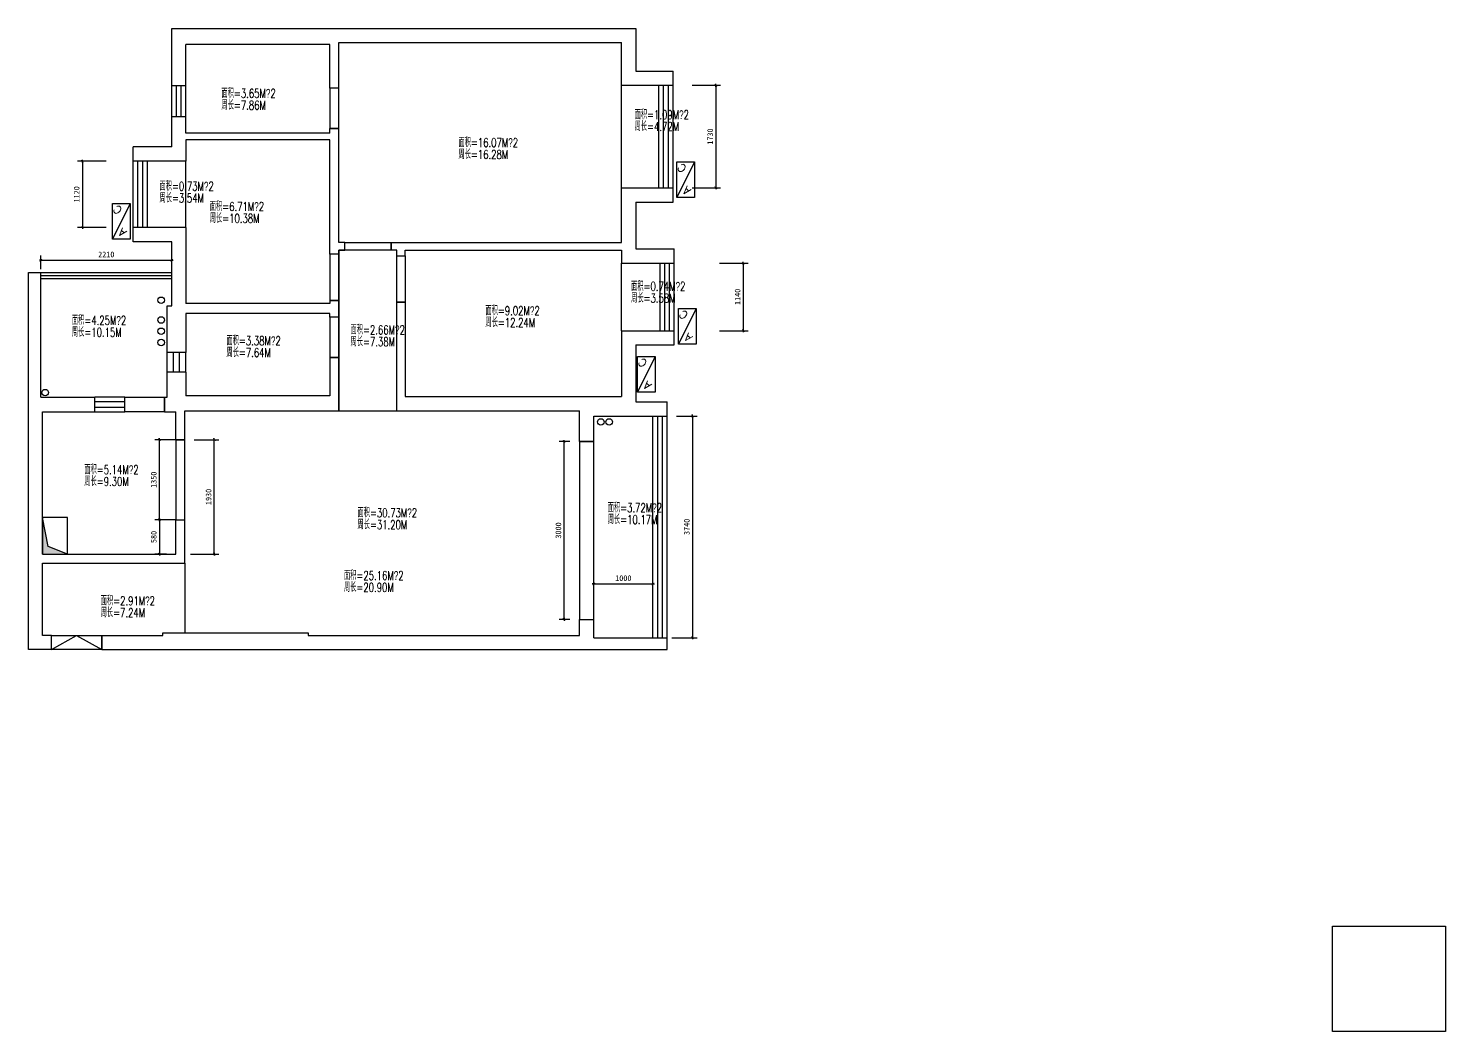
# Model space of a CAD drawing. Header units: millimetres. Extents: x -113526 to 211532, y -79714 to 28306.
# Drawn here: x 95455 to 119371, y -37755 to -20830 of the extents above; entities that cross this region are included whole.
import ezdxf
from ezdxf.enums import TextEntityAlignment as Align

# ---------------------------------------------------------------- set-up
doc = ezdxf.new("R2010")
doc.units = ezdxf.units.MM
doc.header["$PDMODE"] = 35
doc.layers.add('AP_文字', color=127, linetype='Continuous')
doc.styles.add('$LongfinSYS', font='ROMANS.shx', dxfattribs={"width": 0.7, "bigfont": 'gbcbig.shx'})
doc.styles.get("Standard").update_dxf_attribs({"font": 'txt', "bigfont": 'gbcbig.shx'})
doc.styles.add('标准', font='simhei.ttf')
doc.dimstyles.new('A3 HBA_80', dxfattribs={"dimscale": 80, "dimtxt": 2, "dimasz": 0.03, "dimexe": 2, "dimexo": 2.5, "dimgap": 0.6, "dimtad": 1, "dimdec": 0, "dimzin": 0, "dimdsep": 46, "dimtxsty": '标准', "dimblk": 'HBA_DIMENSION_TICK', "dimcen": 0, "dimclrd": 1, "dimclre": 1, "dimclrt": 2, "dimadec": 0, "dimazin": 0, "dimtfac": 1, "dimtdec": 0, "dimtix": 1, "dimtmove": 2, "dimatfit": 3, "dimldrblk": 'DOT', "dimfxl": 1, "dimtvp": 1, "dimtolj": 1, "dimtzin": 0, "dimarcsym": 0})

# ---------------------------------------------------------------- blocks, each defined once
blk = doc.blocks.new('sadffgdj')
at = {"color": 250, "linetype": 'Continuous'}
for p, q in [((108091, -7757), (108692, -7757)), ((108091, -8057), (108091, -7757)), ((108692, -7757), (108692, -8057)), ((108692, -8057), (108091, -8057))]:
    blk.add_line(p, q, dxfattribs=at)
at = {"color": 250, "linetype": 'ByBlock'}
blk.add_line((108692, -8057), (108091, -7757), dxfattribs=at)
at = {"color": 250, "linetype": 'Continuous'}
for s, p in [('A', (108220, -8005)), ('C', (108598, -7933))]:
    blk.add_text(s, height=136, rotation=48.9322, dxfattribs=at).set_placement(p)
blk = doc.blocks.new('HBA_DIMENSION_TICK')
at = {"color": 0, "linetype": 'ByBlock'}
for p, q in [((-10, 0), (0, 0)), ((0, 0), (10, 0))]:
    blk.add_line(p, q, dxfattribs=at)
at = {"color": 50, "linetype": 'ByBlock'}
blk.add_solid([(-10, -7), (-7, -10), (7, 10), (10, 7)], dxfattribs=at)
blk = doc.blocks.new('*D278')
at = {"color": 157, "lineweight": -2, "transparency": 16777216}
for p, q in [((104595, -27800), (104415, -27800)), ((104495, -30798), (104495, -27803)), ((104595, -30800), (104415, -30800))]:
    blk.add_line(p, q, dxfattribs=at)
at = {"layer": 'Defpoints', "color": 0, "transparency": 16777216}
for p in [(104495, -27800), (104755, -27800), (104755, -30800)]:
    blk.add_point(p, dxfattribs=at)
at = {"color": 157, "lineweight": -2, "transparency": 16777216, "xscale": 2.4, "yscale": 2.4, "zscale": 2.4}
for p, rotation in [((104495, -27800), 90), ((104495, -30800), 270)]:
    blk.add_blockref('HBA_DIMENSION_TICK', p, dxfattribs=dict(at, rotation=rotation))
at = {"color": 2, "transparency": 16777216, "insert": (104399, -29300), "char_height": 96, "attachment_point": 5, "rotation": 90, "style": '标准'}
blk.add_mtext('\\A1;3000', dxfattribs=at)
blk = doc.blocks.new('_Dot')
at = {"color": 0, "linetype": 'ByBlock', "lineweight": -2}
blk.add_line((-0.5, 0), (-1, 0), dxfattribs=at)
at = {"color": 0, "linetype": 'ByBlock', "const_width": 0.5}
blk.add_lwpolyline([(-0.25, 0, 1), (0.25, 0, 1)], format="xyb", close=True, dxfattribs=at)
blk = doc.blocks.new('*D279')
at = {"color": 157, "lineweight": -2, "transparency": 16777216}
for p, q in [((106395, -27370), (106742, -27370)), ((106662, -27373), (106662, -31108)), ((106315, -31110), (106742, -31110))]:
    blk.add_line(p, q, dxfattribs=at)
at = {"layer": 'Defpoints', "color": 0, "transparency": 16777216}
for p in [(106235, -27370), (106155, -31110), (106662, -31110)]:
    blk.add_point(p, dxfattribs=at)
at = {"color": 157, "lineweight": -2, "transparency": 16777216, "xscale": 2.4, "yscale": 2.4, "zscale": 2.4}
for p, rotation in [((106662, -27370), 90), ((106662, -31110), 270)]:
    blk.add_blockref('HBA_DIMENSION_TICK', p, dxfattribs=dict(at, rotation=rotation))
at = {"color": 2, "transparency": 16777216, "insert": (106566, -29240), "char_height": 96, "attachment_point": 5, "rotation": 90, "style": '标准'}
blk.add_mtext('\\A1;3740', dxfattribs=at)
blk = doc.blocks.new('*D280')
at = {"color": 157, "lineweight": -2, "transparency": 16777216}
for p, q in [((98255, -27770), (98672, -27770)), ((98592, -29698), (98592, -27773)), ((98192, -29700), (98672, -29700))]:
    blk.add_line(p, q, dxfattribs=at)
at = {"layer": 'Defpoints', "color": 0, "transparency": 16777216}
for p in [(98095, -27770), (98592, -27770), (97945, -29700)]:
    blk.add_point(p, dxfattribs=at)
at = {"color": 157, "lineweight": -2, "transparency": 16777216, "xscale": 2.4, "yscale": 2.4, "zscale": 2.4}
for p, rotation in [((98592, -27770), 90), ((98592, -29700), 270)]:
    blk.add_blockref('HBA_DIMENSION_TICK', p, dxfattribs=dict(at, rotation=rotation))
at = {"color": 2, "transparency": 16777216, "insert": (98496, -28735), "char_height": 96, "attachment_point": 5, "rotation": 90, "style": '标准'}
blk.add_mtext('\\A1;1930', dxfattribs=at)
blk = doc.blocks.new('*D281')
at = {"color": 157, "lineweight": -2, "transparency": 16777216}
for p, q in [((97935, -27770), (97587, -27770)), ((97667, -29118), (97667, -27773)), ((97935, -29120), (97587, -29120))]:
    blk.add_line(p, q, dxfattribs=at)
at = {"layer": 'Defpoints', "color": 0, "transparency": 16777216}
for p in [(97667, -27770), (98095, -27770), (98095, -29120)]:
    blk.add_point(p, dxfattribs=at)
at = {"color": 157, "lineweight": -2, "transparency": 16777216, "xscale": 2.4, "yscale": 2.4, "zscale": 2.4}
for p, rotation in [((97667, -27770), 90), ((97667, -29120), 270)]:
    blk.add_blockref('HBA_DIMENSION_TICK', p, dxfattribs=dict(at, rotation=rotation))
at = {"color": 2, "transparency": 16777216, "insert": (97571, -28445), "char_height": 96, "attachment_point": 5, "rotation": 90, "style": '标准'}
blk.add_mtext('\\A1;1350', dxfattribs=at)
blk = doc.blocks.new('*D282')
at = {"color": 157, "lineweight": -2, "transparency": 16777216}
for p, q in [((96766, -23070), (96286, -23070)), ((96366, -23073), (96366, -24188)), ((96766, -24190), (96286, -24190))]:
    blk.add_line(p, q, dxfattribs=at)
at = {"layer": 'Defpoints', "color": 0, "transparency": 16777216}
for p in [(98115, -23070), (96366, -24190), (98115, -24190)]:
    blk.add_point(p, dxfattribs=at)
at = {"color": 157, "lineweight": -2, "transparency": 16777216, "xscale": 2.4, "yscale": 2.4, "zscale": 2.4}
for p, rotation in [((96366, -23070), 90), ((96366, -24190), 270)]:
    blk.add_blockref('HBA_DIMENSION_TICK', p, dxfattribs=dict(at, rotation=rotation))
at = {"color": 2, "transparency": 16777216, "insert": (96270, -23630), "char_height": 96, "attachment_point": 5, "rotation": 90, "style": '标准'}
blk.add_mtext('\\A1;1120', dxfattribs=at)
blk = doc.blocks.new('*D283')
at = {"color": 157, "lineweight": -2, "transparency": 16777216}
for p, q in [((107120, -24790), (107600, -24790)), ((107520, -24793), (107520, -25928)), ((107120, -25930), (107600, -25930))]:
    blk.add_line(p, q, dxfattribs=at)
at = {"layer": 'Defpoints', "color": 0, "transparency": 16777216}
for p in [(106355, -24790), (106355, -25930), (107520, -25930)]:
    blk.add_point(p, dxfattribs=at)
at = {"color": 157, "lineweight": -2, "transparency": 16777216, "xscale": 2.4, "yscale": 2.4, "zscale": 2.4}
for p, rotation in [((107520, -24790), 90), ((107520, -25930), 270)]:
    blk.add_blockref('HBA_DIMENSION_TICK', p, dxfattribs=dict(at, rotation=rotation))
at = {"color": 2, "transparency": 16777216, "insert": (107423, -25360), "char_height": 96, "attachment_point": 5, "rotation": 90, "style": '标准'}
blk.add_mtext('\\A1;1140', dxfattribs=at)
blk = doc.blocks.new('*D284')
at = {"color": 157, "lineweight": -2, "transparency": 16777216}
for p, q in [((106657, -21790), (107137, -21790)), ((107057, -21793), (107057, -23518)), ((106657, -23520), (107137, -23520))]:
    blk.add_line(p, q, dxfattribs=at)
at = {"layer": 'Defpoints', "color": 0, "transparency": 16777216}
for p in [(106335, -21790), (106335, -23520), (107057, -23520)]:
    blk.add_point(p, dxfattribs=at)
at = {"color": 157, "lineweight": -2, "transparency": 16777216, "xscale": 2.4, "yscale": 2.4, "zscale": 2.4}
for p, rotation in [((107057, -21790), 90), ((107057, -23520), 270)]:
    blk.add_blockref('HBA_DIMENSION_TICK', p, dxfattribs=dict(at, rotation=rotation))
at = {"color": 2, "transparency": 16777216, "insert": (106961, -22655), "char_height": 96, "attachment_point": 5, "rotation": 90, "style": '标准'}
blk.add_mtext('\\A1;1730', dxfattribs=at)
blk = doc.blocks.new('*D288')
at = {"color": 157, "lineweight": -2, "transparency": 16777216}
for p, q in [((95665, -24890), (95665, -24662)), ((95667, -24742), (97873, -24742)), ((97875, -24890), (97875, -24662))]:
    blk.add_line(p, q, dxfattribs=at)
at = {"layer": 'Defpoints', "color": 0, "transparency": 16777216}
for p in [(97875, -24742), (95665, -25050), (97875, -25050)]:
    blk.add_point(p, dxfattribs=at)
at = {"color": 157, "lineweight": -2, "transparency": 16777216, "xscale": 2.4, "yscale": 2.4, "zscale": 2.4, "rotation": 180}
blk.add_blockref('HBA_DIMENSION_TICK', (95665, -24742), dxfattribs=at)
at = {"color": 157, "lineweight": -2, "transparency": 16777216, "xscale": 2.4, "yscale": 2.4, "zscale": 2.4}
blk.add_blockref('HBA_DIMENSION_TICK', (97875, -24742), dxfattribs=at)
at = {"color": 2, "transparency": 16777216, "insert": (96770, -24645), "char_height": 96, "attachment_point": 5, "style": '标准'}
blk.add_mtext('\\A1;2210', dxfattribs=at)
blk = doc.blocks.new('*D289')
at = {"color": 157, "lineweight": -2, "transparency": 16777216}
for p, q in [((97775, -29120), (97587, -29120)), ((97667, -29123), (97667, -29698)), ((97785, -29700), (97587, -29700))]:
    blk.add_line(p, q, dxfattribs=at)
at = {"layer": 'Defpoints', "color": 0, "transparency": 16777216}
for p in [(97935, -29120), (97667, -29700), (97945, -29700)]:
    blk.add_point(p, dxfattribs=at)
at = {"color": 157, "lineweight": -2, "transparency": 16777216, "xscale": 2.4, "yscale": 2.4, "zscale": 2.4}
for p, rotation in [((97667, -29120), 90), ((97667, -29700), 270)]:
    blk.add_blockref('HBA_DIMENSION_TICK', p, dxfattribs=dict(at, rotation=rotation))
at = {"color": 2, "transparency": 16777216, "insert": (97571, -29410), "char_height": 96, "attachment_point": 5, "rotation": 90, "style": '标准'}
blk.add_mtext('\\A1;580', dxfattribs=at)
blk = doc.blocks.new('*D292')
at = {"color": 157, "lineweight": -2, "transparency": 16777216}
for p, q in [((104995, -30223), (104995, -30122)), ((105995, -30223), (105995, -30122)), ((104997, -30202), (105993, -30202))]:
    blk.add_line(p, q, dxfattribs=at)
at = {"layer": 'Defpoints', "color": 0, "transparency": 16777216}
for p in [(105995, -30202), (104995, -30383), (105995, -30383)]:
    blk.add_point(p, dxfattribs=at)
at = {"color": 157, "lineweight": -2, "transparency": 16777216, "xscale": 2.4, "yscale": 2.4, "zscale": 2.4, "rotation": 180}
blk.add_blockref('HBA_DIMENSION_TICK', (104995, -30202), dxfattribs=at)
at = {"color": 157, "lineweight": -2, "transparency": 16777216, "xscale": 2.4, "yscale": 2.4, "zscale": 2.4}
blk.add_blockref('HBA_DIMENSION_TICK', (105995, -30202), dxfattribs=at)
at = {"color": 2, "transparency": 16777216, "insert": (105495, -30106), "char_height": 96, "attachment_point": 5, "style": '标准'}
blk.add_mtext('\\A1;1000', dxfattribs=at)

msp = doc.modelspace()

# ---------------------------------------------------------------- hatches: boundary and pattern name
at = {"ltscale": 200}
msp.add_hatch(color=8, dxfattribs=at).paths.add_polyline_path([(96115, -29700.1), (95790.3, -29568.6), (95695, -29080.1), (95695, -29700.1)])

# ---------------------------------------------------------------- linework, layer by layer
for p, q in [((97875, -21800.1), (97875, -20830.1)), ((97875, -20830.1), (105705, -20830.1)), ((105705, -20830.1), (105705, -21550.1)), ((98115, -21800.1), (98115, -21100.1)), ((100545, -21100.1), (98115, -21100.1)), ((100545, -21840.1), (100545, -21100.1)), ((100695, -21840.1), (100695, -21070.1)), ((100695, -21070.1), (105465, -21070.1)), ((105465, -21790.1), (105465, -21070.1)), ((105705, -21550.1), (106335, -21550.1)), ((106335, -21790.1), (106335, -21550.1)), ((98115, -21800.1), (97875, -21800.1)), ((100695, -21840.1), (100545, -21840.1)), ((105465, -21790.1), (106335, -21790.1)), ((97875, -22830.1), (97875, -22320.1)), ((98115, -22320.1), (97875, -22320.1)), ((98115, -22600.1), (98115, -22320.1)), ((100545, -22600.1), (98115, -22600.1)), ((100545, -22710.1), (98115, -22710.1)), ((98115, -22710.1), (98115, -23070.1)), ((100545, -22600.1), (100545, -22520.1)), ((100695, -22520.1), (100545, -22520.1)), ((100545, -24440.1), (100545, -22710.1)), ((100545, -24640.1), (100545, -22710.1)), ((100695, -24440.1), (100695, -22520.1)), ((97875, -22830.1), (97225, -22830.1)), ((97225, -23070.1), (97225, -22830.1)), ((98115, -23070.1), (97225, -23070.1)), ((105465, -24440.1), (105465, -23520.1)), ((105465, -23520.1), (106335, -23520.1)), ((106335, -23760.1), (106335, -23520.1)), ((105705, -23760.1), (105705, -24550.1)), ((105705, -23760.1), (106335, -23760.1)), ((98115, -24190.1), (97225, -24190.1)), ((97225, -24430.1), (97225, -24190.1)), ((98115, -24190.1), (98115, -25470.1)), ((97875, -24430.1), (97225, -24430.1)), ((97875, -25510.1), (97875, -24430.1)), ((100795, -24440.1), (100695, -24440.1)), ((100695, -24640.1), (100695, -24570.1)), ((100695, -24570.1), (100795, -24570.1)), ((100795, -24570.1), (100795, -24440.1)), ((101575, -24570.1), (101575, -24440.1)), ((101575, -24440.1), (105465, -24440.1)), ((101675, -24570.1), (101575, -24570.1)), ((101675, -24670.1), (101675, -24570.1)), ((101815, -24670.1), (101815, -24570.1)), ((101815, -24570.1), (105465, -24570.1)), ((105465, -24570.1), (105465, -24790.1)), ((105705, -24550.1), (106355, -24550.1)), ((106355, -24790.1), (106355, -24550.1)), ((100695, -24640.1), (100545, -24640.1)), ((101675, -24670.1), (101815, -24670.1)), ((105465, -24790.1), (106355, -24790.1)), ((95455, -31310.1), (95455, -24950.1)), ((95455, -24950.1), (95665, -24950.1)), ((95665, -27050.1), (95665, -24950.1)), ((97795, -25510.1), (97875, -25510.1)), ((97795, -26300.1), (97795, -25510.1)), ((100545, -25470.1), (98115, -25470.1)), ((100695, -25420.1), (100545, -25420.1)), ((100545, -25420.1), (100545, -25470.1)), ((100695, -25700.1), (100695, -25420.1)), ((101675, -27280.1), (101675, -25450.1)), ((101675, -25450.1), (101815, -25450.1)), ((101815, -25450.1), (101815, -27040.1)), ((98115, -25640.1), (98115, -26300.1)), ((100545, -25640.1), (98115, -25640.1)), ((100545, -25700.1), (100545, -25640.1)), ((100695, -25700.1), (100545, -25700.1)), ((105465, -25930.1), (105465, -27040.1)), ((105465, -25930.1), (106355, -25930.1)), ((106355, -26170.1), (106355, -25930.1)), ((98115, -26300.1), (97795, -26300.1)), ((105705, -26170.1), (105705, -27130.1)), ((105705, -26170.1), (106355, -26170.1)), ((100695, -26380.1), (100545, -26380.1)), ((100545, -26380.1), (100545, -27030.1)), ((100695, -27280.1), (100695, -26380.1)), ((97795, -27050.1), (97795, -26630.1)), ((98115, -26630.1), (97795, -26630.1)), ((98115, -26630.1), (98115, -27030.1)), ((95665, -27050.1), (96575, -27050.1)), ((96575, -27300.1), (96575, -27050.1)), ((97085, -27300.1), (97085, -27050.1)), ((97755, -27050.1), (97795, -27050.1)), ((97755, -27300.1), (97755, -27050.1)), ((100545, -27030.1), (98115, -27030.1)), ((101815, -27040.1), (105465, -27040.1)), ((105705, -27130.1), (106235, -27130.1)), ((106235, -27370.1), (106235, -27130.1)), ((95695, -29700.1), (95695, -27300.1)), ((95695, -27300.1), (96575, -27300.1)), ((97755, -27300.1), (97945, -27300.1)), ((97945, -27770.1), (97945, -27300.1)), ((98095, -27770.1), (98095, -27280.1)), ((98095, -27280.1), (100695, -27280.1)), ((101675, -27280.1), (104755, -27280.1)), ((104755, -27800.1), (104755, -27280.1)), ((104995, -27800.1), (104995, -27370.1)), ((104995, -27370.1), (106235, -27370.1)), ((97945, -27770.1), (98095, -27770.1)), ((104755, -27800.1), (104995, -27800.1)), ((97945, -29700.1), (97945, -29120.1)), ((97945, -29120.1), (98095, -29120.1)), ((98095, -29850.1), (98095, -29120.1)), ((95695, -29700.1), (97945, -29700.1)), ((95695, -31070.1), (95695, -29850.1)), ((95695, -29850.1), (98095, -29850.1)), ((104755, -31070.1), (104755, -30800.1)), ((104755, -30800.1), (104995, -30800.1)), ((104995, -31110.1), (104995, -30800.1)), ((95845, -31070.1), (95695, -31070.1)), ((95845, -31310.1), (95845, -31070.1)), ((96695, -31310.1), (96695, -31070.1)), ((96695, -31070.1), (97725, -31070.1)), ((97725, -31070.1), (97725, -31030.1)), ((97725, -31030.1), (100175, -31030.1)), ((100175, -31030.1), (100175, -31070.1)), ((100175, -31070.1), (104755, -31070.1)), ((95845, -31310.1), (95455, -31310.1)), ((96695, -31310.1), (106235, -31310.1)), ((104995, -31110.1), (106235, -31110.1)), ((106235, -31310.1), (106235, -31110.1))]:
    msp.add_line(p, q, dxfattribs=at)
at = {"color": 4, "ltscale": 200}
for p, q in [((97875, -22320.1), (97875, -21800.1)), ((98115, -22320.1), (98115, -21800.1)), ((106095, -23520.1), (106095, -21790.1)), ((106335, -23520.1), (106335, -21790.1)), ((97225, -24190.1), (97225, -23070.1)), ((97465, -24190.1), (97465, -23070.1)), ((106115, -25930.1), (106115, -24790.1)), ((106355, -25930.1), (106355, -24790.1)), ((95665, -24950.1), (97875, -24950.1)), ((95665, -25050.1), (97875, -25050.1)), ((97795, -26630.1), (97795, -26300.1)), ((98115, -26630.1), (98115, -26300.1)), ((97085, -27050.1), (96575, -27050.1)), ((96575, -27300.1), (97085, -27300.1)), ((105995, -31110.1), (105995, -27370.1)), ((106235, -31110.1), (106235, -27370.1))]:
    msp.add_line(p, q, dxfattribs=at)
at = {"color": 8, "ltscale": 200}
for p, q in [((97955, -22320.1), (97955, -21800.1)), ((98035, -22320.1), (98035, -21800.1)), ((105465, -23520.1), (105465, -21790.1)), ((106175, -23520.1), (106175, -21790.1)), ((106255, -23520.1), (106255, -21790.1)), ((97305, -24190.1), (97305, -23070.1)), ((97385, -24190.1), (97385, -23070.1)), ((98115, -24190.1), (98115, -23070.1)), ((105465, -25930.1), (105465, -24790.1)), ((106195, -25930.1), (106195, -24790.1)), ((106275, -25930.1), (106275, -24790.1)), ((95665, -25000.1), (97875, -25000.1)), ((97905, -26630.1), (97905, -26300.1)), ((98005, -26630.1), (98005, -26300.1)), ((97085, -27130.1), (96575, -27130.1)), ((96575, -27220.1), (97085, -27220.1)), ((106075, -31110.1), (106075, -27370.1)), ((106155, -31110.1), (106155, -27370.1))]:
    msp.add_line(p, q, dxfattribs=at)
at = {"color": 8}
msp.add_line((98095, -29850.1), (98095, -31030.1), dxfattribs=at)
at = {"color": 8, "ltscale": 200}
for points in [[(100545, -21840.1), (100545, -22520.1), (100695, -22520.1), (100695, -21840.1)], [(101575, -24440.1), (101575, -24570.1), (100795, -24570.1), (100795, -24440.1)], [(100545, -24640.1), (100545, -25420.1), (100695, -25420.1), (100695, -24640.1)], [(101815, -24670.1), (101815, -25450.1), (101675, -25450.1), (101675, -24670.1)], [(100545, -25700.1), (100545, -26380.1), (100695, -26380.1), (100695, -25700.1)], [(97755, -27050.1), (97755, -27300.1), (97085, -27300.1), (97085, -27050.1)], [(97945, -27770.1), (97945, -29120.1), (98095, -29120.1), (98095, -27770.1)], [(104755, -27800.1), (104755, -30800.1), (104995, -30800.1), (104995, -27800.1)], [(96695, -31070.1), (96695, -31310.1), (95845, -31310.1), (95845, -31070.1)]]:
    msp.add_lwpolyline(points, close=True, dxfattribs=at)
at = {"color": 8}
msp.add_lwpolyline([(100695, -27280.1), (101675, -27280.1), (101675, -24570.1), (100695, -24570.1)], close=True, dxfattribs=at)
at = {"ltscale": 200}
msp.add_lwpolyline([(95695, -29080.1), (95695, -29700.1), (96115, -29700.1), (96115, -29080.1)], close=True, dxfattribs=at)
msp.add_lwpolyline([(96115, -29700.1), (95790.3, -29568.6), (95695, -29080.1)], dxfattribs=at)
at = {"color": 250}
msp.add_lwpolyline([(95845, -31310.1), (96270, -31070.1), (96695, -31310.1)], dxfattribs=at)
at = {"color": 252}
msp.add_lwpolyline([(119371.3, -37755.3), (117460.5, -37755.3), (117460.5, -35976.7), (119371.3, -35976.7)], close=True, dxfattribs=at)
msp.add_lwpolyline([(119371.3, -37755.3), (117460.5, -37755.3), (117460.5, -35976.7), (119371.3, -35976.7)], close=True, dxfattribs=at)
at = {"color": 1, "ltscale": 200}
for centre in [(97695, -25417.1), (97695, -25750.1), (97695, -25940.1), (97695, -26130.1), (95740, -26975.1), (105115, -27470.1), (105255, -27470.1)]:
    msp.add_circle(centre, 55, dxfattribs=at)

# ---------------------------------------------------------------- block references
at = {"color": 2, "rotation": 90}
for p in [(98639.8, -131773.5), (89115.9, -132478), (98666.7, -134250.5), (97975.4, -135058.7)]:
    msp.add_blockref('sadffgdj', p, dxfattribs=at)

# ---------------------------------------------------------------- texts
at = {"layer": 'AP_文字', "color": 2, "style": '$LongfinSYS', "width": 0.7}
for s, p in [('面积=3.65M%%1412', (98713.3, -21927.1)), ('周长=7.86M', (98713.3, -22127.1)), ('面积=1.09M%%1412', (105685.7, -22286.6)), ('周长=4.72M', (105685.7, -22486.6)), ('面积=16.07M%%1412', (102713.4, -22757.4)), ('周长=16.28M', (102713.4, -22957.4)), ('面积=0.73M%%1412', (97668.3, -23493.5)), ('周长=3.54M', (97668.3, -23693.5)), ('面积=6.71M%%1412', (98516.3, -23835.9)), ('周长=10.38M', (98516.3, -24035.9)), ('面积=0.74M%%1412', (105626.4, -25182.4)), ('周长=3.58M', (105626.4, -25382.4)), ('面积=9.02M%%1412', (103168, -25593.3)), ('面积=4.25M%%1412', (96189.9, -25757.3)), ('周长=12.24M', (103168, -25793.3)), ('周长=10.15M', (96189.9, -25957.3)), ('面积=3.38M%%1412', (98798.5, -26100)), ('周长=7.64M', (98798.5, -26300)), ('面积=5.14M%%1412', (96399.5, -28275.4)), ('周长=9.30M', (96399.5, -28475.4)), ('面积=30.73M%%1412', (101009.1, -29003.2)), ('面积=3.72M%%1412', (105231.9, -28917.6)), ('周长=31.20M', (101009.1, -29203.2)), ('周长=10.17M', (105231.9, -29117.6))]:
    msp.add_text(s, height=150, dxfattribs=at).set_placement(p, align=Align.MIDDLE_LEFT)
at = {"layer": 'AP_文字', "color": 8, "style": '$LongfinSYS', "width": 0.7}
for s, p in [('面积=2.66M%%1412', (100892.2, -25917.3)), ('周长=7.38M', (100892.2, -26117.3)), ('面积=25.16M%%1412', (100781, -30061.3)), ('周长=20.90M', (100781, -30261.3)), ('周长=7.24M', (96675.8, -30688.1)), ('面积=2.91M%%1412', (96675.8, -30488.1))]:
    msp.add_text(s, height=150, dxfattribs=at).set_placement(p, align=Align.MIDDLE_LEFT)

# ---------------------------------------------------------------- dimensions: what is measured, and where the dimension line sits
at = {"color": 2}
for base, p1, p2, picture, middle in [((107057.4, -23520.1), (106335, -21790.1), (106335, -23520.1), '*D284', (106960.8, -22655.1)), ((96366.1, -24190.1), (98115, -23070.1), (98115, -24190.1), '*D282', (96269.6, -23630.1)), ((107519.9, -25930.1), (106355, -24790.1), (106355, -25930.1), '*D283', (107423.4, -25360.1)), ((106662.4, -31110.1), (106235, -27370.1), (106155, -31110.1), '*D279', (106565.9, -29240.1)), ((97667.4, -27770.1), (98095, -29120.1), (98095, -27770.1), '*D281', (97570.9, -28445.1)), ((98592.5, -27770.1), (97945, -29700.1), (98095, -27770.1), '*D280', (98496, -28735.1)), ((104495.3, -27800.1), (104755, -30800.1), (104755, -27800.1), '*D278', (104398.8, -29300.1)), ((97667.4, -29700.1), (97935, -29120.1), (97945, -29700.1), '*D289', (97570.9, -29410.1))]:
    dim = msp.add_linear_dim(base=base, p1=p1, p2=p2, angle=90, dimstyle='A3 HBA_80', override={"dimtxt": 1.2, "dimexe": 1, "dimexo": 2, "dimclrd": 157, "dimclre": 157, "dimfxl": 5, "dimfxlon": 1}, dxfattribs=at)
    dim.commit()
    dim.dimension.update_dxf_attribs({"geometry": picture, "text_midpoint": middle})
for base, p1, p2, picture, middle in [((97875, -24741.9), (95665, -25050.1), (97875, -25050.1), '*D288', (96770, -24645.4)), ((105995, -30202.1), (104995, -30382.6), (105995, -30382.6), '*D292', (105495, -30105.5))]:
    dim = msp.add_linear_dim(base=base, p1=p1, p2=p2, dimstyle='A3 HBA_80', override={"dimtxt": 1.2, "dimexe": 1, "dimexo": 2, "dimclrd": 157, "dimclre": 157, "dimfxl": 5, "dimfxlon": 1}, dxfattribs=at)
    dim.commit()
    dim.dimension.update_dxf_attribs({"geometry": picture, "text_midpoint": middle})

doc.saveas('drawing.dxf')
